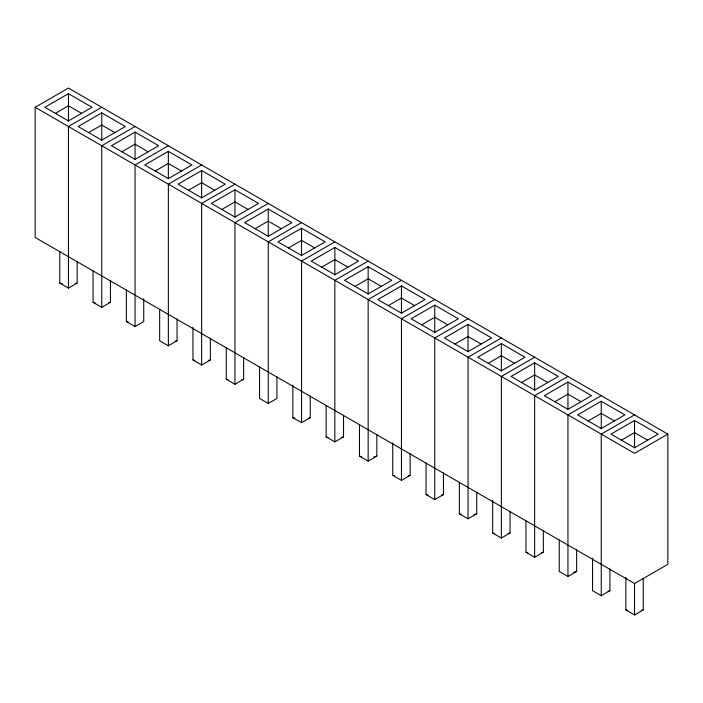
<?xml version="1.0" encoding="UTF-8"?>
<svg xmlns="http://www.w3.org/2000/svg" width="703" height="703" viewBox="0 0 703 703"><rect width="100%" height="100%" fill="white"/><g stroke="black" fill="none" stroke-linecap="round" stroke-linejoin="round"><path stroke-width="1.05" d="M35.15 107.287L68.446 88.06L667.85 434.12L667.85 564.316L634.554 583.534L35.15 237.473L35.15 107.287L634.554 453.347L667.85 434.12M68.446 93.666L44.851 107.287L68.446 120.907L92.049 107.287L68.446 93.666L68.446 121.109M55.344 113.341L68.446 105.775L81.557 113.341M101.75 107.287L68.446 126.514L68.446 288.107L59.764 283.089L59.764 251.595M101.75 112.884L78.147 126.514L101.75 140.134L125.345 126.514L101.75 112.884L101.75 140.336M88.64 132.568L101.75 125.002L114.861 132.568M135.046 126.514L101.75 145.741L101.75 307.334L93.06 302.316L93.06 270.822M135.046 132.111L111.452 145.741L135.046 159.361L158.65 145.741L135.046 132.111L135.046 159.563M121.944 151.795L135.046 144.22L148.157 151.795M168.351 145.741L135.046 164.959L135.046 326.552L126.364 321.535L126.364 290.049M168.351 151.338L144.748 164.959L168.351 178.588L191.945 164.959L168.351 151.338L168.351 178.79M155.24 171.022L168.351 163.448L181.462 171.022M201.647 164.959L168.351 184.186L168.351 345.779L159.66 340.762L159.66 309.267M201.647 170.565L178.052 184.186L201.647 197.815L225.25 184.186L201.647 170.565L201.647 198.018M188.536 190.241L201.647 182.675L214.758 190.241M234.951 184.186L201.647 203.413L201.647 365.006L192.956 359.989L192.956 327.413M234.951 189.792L211.348 203.413L234.951 217.042L258.546 203.413L234.951 189.792L234.951 217.245M68.446 288.107L77.137 283.089L77.137 261.367M221.84 209.468L234.951 201.902L248.062 209.468M268.247 203.413L234.951 222.64L234.951 384.233L226.261 379.216L226.261 347.721M268.247 209.019L244.653 222.64L268.247 236.261L291.85 222.64L268.247 209.019L268.247 236.463M101.75 307.334L110.441 302.316L110.441 280.594M255.136 228.695L268.247 221.129L281.358 228.695M301.552 222.64L268.247 241.867L268.247 403.46L259.556 398.443L259.556 366.948M301.552 228.238L277.949 241.867L301.552 255.488L325.146 241.867L301.552 228.238L301.552 255.69M135.046 326.552L143.737 321.535L143.737 298.731M288.441 247.922L301.552 240.356L314.663 247.922M334.848 241.867L301.552 261.094L301.552 422.688L292.861 417.67L292.861 385.086M334.848 247.465L311.253 261.094L334.848 274.715L358.451 261.094L334.848 247.465L334.848 274.917M168.351 345.779L177.042 340.762L177.042 319.048M321.737 267.149L334.848 259.574L347.959 267.149M368.152 261.094L334.848 280.312L334.848 441.906L326.157 436.888L326.157 405.403M368.152 266.692L344.549 280.312L368.152 293.942L391.747 280.312L368.152 266.692L368.152 294.144M201.647 365.006L210.338 359.989L210.338 338.275M355.041 286.376L368.152 278.801L381.263 286.376M401.448 280.312L368.152 299.54L368.152 461.133L359.461 456.115L359.461 424.621M401.448 285.919L377.854 299.54L401.448 313.169L425.051 299.54L401.448 285.919L401.448 313.371M234.951 384.233L243.642 379.216L243.642 357.493M388.337 305.594L401.448 298.028L414.559 305.594M434.753 299.54L401.448 318.767L401.448 480.36L392.757 475.342L392.757 442.767M434.753 305.146L411.15 318.767L434.753 332.396L458.347 318.767L434.753 305.146L434.753 332.598M268.247 403.46L276.938 398.443L276.938 376.72M421.642 324.821L434.753 317.255L447.864 324.821M468.049 318.767L434.753 337.994L434.753 499.587L426.062 494.569L426.062 463.075M468.049 324.364L444.454 337.994L468.049 351.614L491.652 337.994L468.049 324.364L468.049 351.816M301.552 422.688L310.243 417.67L310.243 395.947M454.938 344.048L468.049 336.482L481.16 344.048M501.353 337.994L468.049 357.221L468.049 518.814L476.739 513.796L476.739 492.074M501.353 343.591L477.75 357.221L501.353 370.841L524.948 357.221L501.353 343.591L501.353 371.043M334.848 441.906L343.539 436.888L343.539 415.174M488.242 363.275L501.353 355.709L514.464 363.275M534.649 357.221L501.353 376.448L501.353 538.041L510.044 533.023L510.044 511.301M534.649 362.818L511.055 376.448L534.649 390.068L558.252 376.448L534.649 362.818L534.649 390.27M368.152 461.133L376.843 456.115L376.843 434.401M521.538 382.502L534.649 374.927L547.76 382.502M567.954 376.448L534.649 395.666L534.649 557.259L525.958 552.242L525.958 520.756M567.954 382.045L544.35 395.666L567.954 409.295L591.548 395.666L567.954 382.045L567.954 409.498M401.448 480.36L410.139 475.342L410.139 453.628M554.843 401.729L567.954 394.155L581.056 401.729M601.25 395.666L567.954 414.893L567.954 576.486L559.263 571.469L559.263 539.974M601.25 401.272L577.655 414.893L601.25 428.522L624.853 414.893L601.25 401.272L601.25 428.725M434.753 499.587L443.444 494.569L443.444 472.847M588.139 420.948L601.25 413.382L614.36 420.948M634.554 414.893L601.25 434.12L601.25 595.713L592.559 590.696L592.559 558.12M634.554 420.499L610.951 434.12L634.554 447.749L658.149 434.12L634.554 420.499L634.554 447.952M621.443 440.175L634.554 432.609L647.656 440.175M534.649 557.259L543.34 552.242L543.34 530.528M567.954 576.486L576.636 571.469L576.636 549.755M601.25 595.713L609.94 590.696L609.94 568.982M625.863 577.348L625.863 609.923L634.554 614.94L643.236 609.923L643.236 578.428M75.195 283.573L77.137 283.089M108.499 302.8L110.441 302.316M175.1 341.254L177.042 340.762M208.396 360.481L210.338 359.989M241.7 379.708L243.642 379.216M308.301 418.153L310.243 417.67M341.596 437.38L343.539 436.888M373.926 456.853L376.843 456.115M408.197 475.834L410.139 475.342M441.502 495.061L443.444 494.569M473.831 514.526L476.739 513.796M508.102 533.507L510.044 533.023M541.398 552.734L543.34 552.242M573.727 572.207L576.636 571.469M607.998 591.188L609.94 590.696M641.303 610.415L643.236 609.923M59.764 283.089L62.646 283.819M93.06 302.316L94.984 302.8M126.364 321.535L128.28 322.027M192.956 359.989L194.88 360.481M226.261 379.216L228.185 379.708M292.861 417.67L294.785 418.153M326.157 436.888L328.081 437.38M359.461 456.115L361.377 456.607M392.757 475.342L394.682 475.834M426.062 494.569L427.978 495.061M459.358 482.302L459.358 513.796L461.282 514.28M492.662 500.439L492.662 533.023L494.578 533.507M525.958 552.242L527.883 552.734M625.863 609.923L627.779 610.415M459.358 513.796L468.049 518.814M492.662 533.023L501.353 538.041M634.554 583.446L634.554 614.94"/></g></svg>
